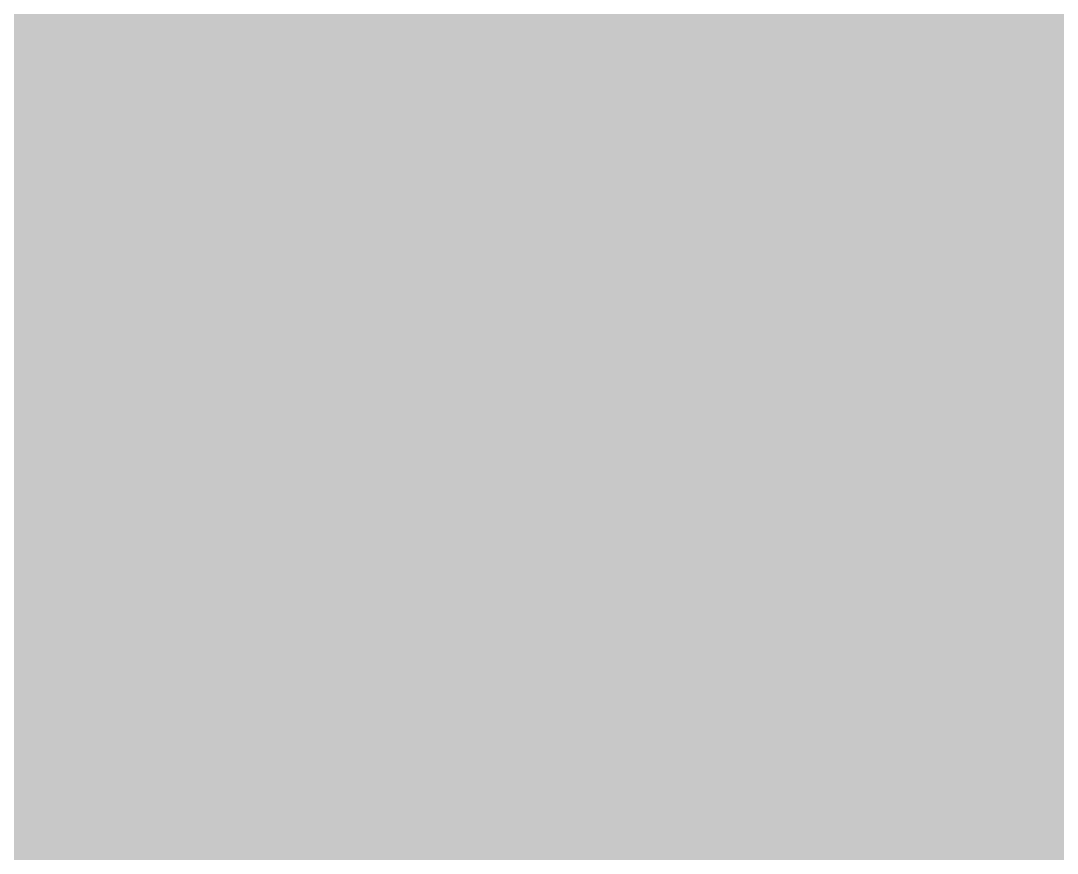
# Model space of a CAD drawing. Header units: millimetres. Extents: x -249154 to 415037, y -45458 to 354837.
# Drawn here: x 87574.6944 to 87575.0689, y 89665.4489 to 89665.7497 of the extents above; entities that cross this region are included whole.
import ezdxf

# ---------------------------------------------------------------- set-up
doc = ezdxf.new("R2010")
doc.units = ezdxf.units.MM
doc.layers.add('A-AREA-PATT-1', color=7, linetype='Continuous', lineweight=5, true_color=0xa5bae0, transparency=1)

# ---------------------------------------------------------------- blocks, each defined once
blk = doc.blocks.new('1floor')
at = {"layer": 'A-AREA-PATT-1'}
h = blk.add_hatch(color=256, dxfattribs=at)
h.paths.add_polyline_path([(89320, 10460.00001), (89350, 10460.00001), (89350, 10500.00001), (89360, 10500.00001), (89360, 10460.00001), (89485, 10460.00001), (89483.78967, 10619.99696), (89358.99999, 10619.99696), (89358.99999, 10599.99696), (87510, 10600.00001), (87510, 10500.00001), (87520, 10500.00001), (87520, 10480.00001), (87470, 10480.00001), (87470, 10460.00001), (89310, 10460.00001)])
h.paths.add_polyline_path([(85480.87342, 10460.00001), (85500, 10460.00001), (85500, 10480.00001), (85450, 10480.00001), (85450, 10500.00001), (85460, 10500.00001), (85460, 10600.00001), (85410, 10600.00001), (85410, 10500.00001), (85445, 10500.00001), (85446, 10460.00001), (85480.5, 10460.00001)])
h.paths.add_polyline_path([(82696.99998, 11570.5), (82713.99998, 11570.5), (82713.99998, 11600.00001), (82696.99998, 11600.00001), (82696.99998, 11586.00001)])
h.paths.add_polyline_path([(84736.99998, 11570.5), (84736.99998, 11581), (84716.99998, 11581), (84716.99998, 11570.5)])
h.paths.add_polyline_path([(82696.99998, 13050.00001), (82713.99998, 13050.00001), (82713.34142, 13379.5), (82696.99998, 13379.5), (82696.99998, 13060.00001)])

msp = doc.modelspace()

# ---------------------------------------------------------------- block references
msp.add_blockref('1floor', (64.70176, 79186.05046))

doc.saveas('drawing.dxf')
